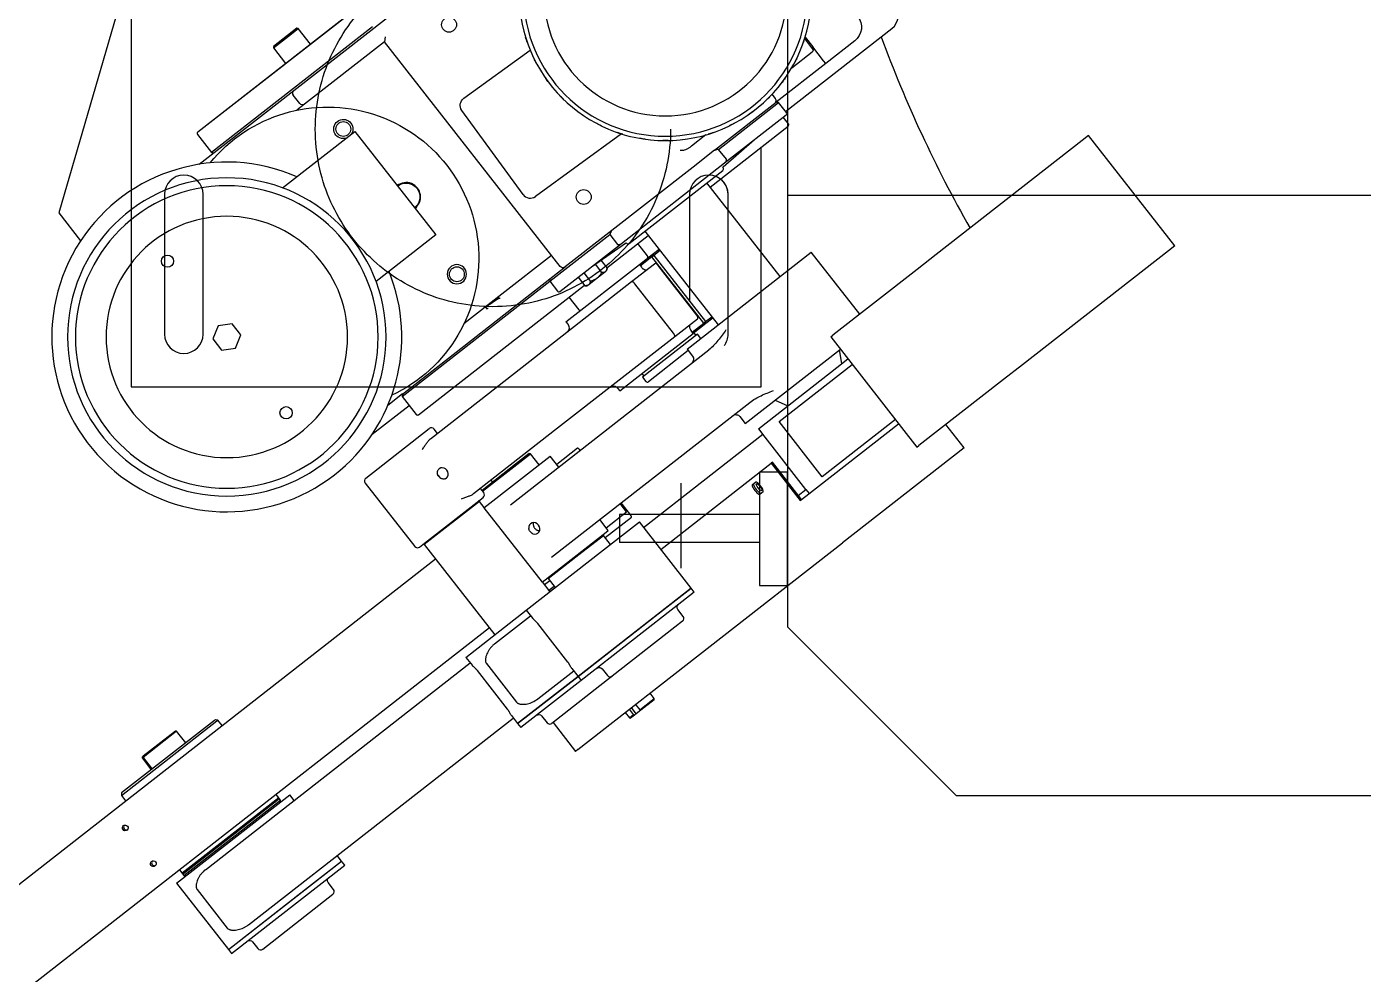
# Model space of a CAD drawing. Header units: millimetres. Extents: x 10462777 to 22643323, y 453826 to 1389191.
# Drawn here: x 11300571 to 11301335, y 584938 to 585480 of the extents above; entities that cross this region are included whole.
import ezdxf

# ---------------------------------------------------------------- set-up
doc = ezdxf.new("R2010")
doc.units = ezdxf.units.MM
doc.header["$LTSCALE"] = 200
doc.header["$MEASUREMENT"] = 0
doc.linetypes.add('HIDDEN', pattern=[3.75, 2.5, -1.25])
doc.layers.get('0').update_dxf_attribs({"linetype": 'CONTINUOUS'})
doc.layers.add('203', color=7, linetype='CONTINUOUS', true_color=0xffffff)
doc.layers.add('7', color=7, linetype='CONTINUOUS')
doc.layers.add('CENTER', color=1, linetype='CONTINUOUS')
doc.layers.add('LAYOUT', color=8, linetype='CONTINUOUS', lineweight=25)

# ---------------------------------------------------------------- blocks, each defined once
blk = doc.blocks.new('A$C107C3577')
at = {"color": 4}
for p, q in [((2515, 232.38), (2515, 2116.11)), ((2515, 232.38), (2418.73, 136.11)), ((733, 136.11), (2418.73, 136.11))]:
    blk.add_line(p, q, dxfattribs=at)
at = {"color": 151}
blk.add_line((2172, 136.11), (2172, 1873.11), dxfattribs=at)
at = {"layer": '7', "color": 2}
for p, q in [((2395, 136.11), (2330, 136.11)), ((2330, 120.11), (2330, 136.11)), ((2395, 120.11), (2395, 136.11)), ((2330, 120.11), (2395, 120.11)), ((2354.5, 120.11), (2354.5, 40.11)), ((2370.5, 120.11), (2370.5, 40.11)), ((2354.5, 40.11), (2370.5, 40.11))]:
    blk.add_line(p, q, dxfattribs=at)
at = {"layer": 'CENTER'}
blk.add_line((2336.5, 75.11), (2385.09, 75.11), dxfattribs=at)
blk = doc.blocks.new('r710ic')
at = {"layer": 'LAYOUT', "color": 3}
blk.add_circle((272041.37, 104232.63), 2050.12, dxfattribs=at)

msp = doc.modelspace()

# ---------------------------------------------------------------- linework, layer by layer
at = {"linetype": 'HIDDEN'}
msp.add_circle((11300837.52218, 585421.70724, 0), 101.50652, dxfattribs=at)
at = {"layer": '203', "color": 155, "linetype": 'Continuous'}
for p, q in [((11300630.87971, 585734.45666, 0), (11300630.87971, 585274.45012, 0)), ((11300990.88483, 585274.45012, 0), (11300990.88483, 585411.45301, 0)), ((11300630.87971, 585274.45012, 0), (11300990.88483, 585274.45012, 0))]:
    msp.add_line(p, q, dxfattribs=at)
at = {"layer": '203', "color": 252, "linetype": 'Continuous'}
for p, q in [((11300723.76629, 585443.87207, 0), (11300918.40771, 585595.94261, 0)), ((11300879.99015, 585584.96307, 0), (11300668.85166, 585420.0036, 0)), ((11300804.02304, 585525.61106, 0), (11300668.85166, 585420.0036, 0)), ((11300632.51251, 585521.68856, 0), (11300589.42009, 585373.80781, 0)), ((11300768.66495, 585480.21901, 0), (11300676.6834, 585408.35514, 0)), ((11300725.3859, 585479.40143, 0), (11300720.19731, 585475.34765, 0)), ((11300720.66891, 585474.95469, 0), (11300726.22812, 585479.29802, 0)), ((11300726.22812, 585479.29802, 0), (11300725.3859, 585479.40143, 0)), ((11300733.24676, 585470.31457, 0), (11300726.22812, 585479.29802, 0)), ((11301004.75997, 585431.80928, 0), (11301065.44049, 585479.2181, 0)), ((11300712.04372, 585468.21595, 0), (11300720.66891, 585474.95469, 0)), ((11300712.14713, 585469.05817, 0), (11300712.04372, 585468.21595, 0)), ((11300720.19731, 585475.34765, 0), (11300712.14713, 585469.05817, 0)), ((11300775.62827, 585471.70072, 0), (11300729.92299, 585435.99185, 0)), ((11300775.97297, 585474.50811, 0), (11300775.62827, 585471.70072, 0)), ((11300875.98251, 585343.25314, 0), (11300775.62827, 585471.70072, 0)), ((11301019.80161, 585468.3073, 0), (11301015.67501, 585473.58911, 0)), ((11301015.91929, 585474.38207, 0), (11301020.338, 585468.72638, 0)), ((11301026.4947, 585460.84616, 0), (11301020.338, 585468.72638, 0)), ((11301044.27451, 585472.19919, 0), (11301027.72622, 585459.27025, 0)), ((11300712.04372, 585468.21595, 0), (11300719.06236, 585459.2325, 0)), ((11300820.86995, 585439.3769, 0), (11300858.78041, 585466.96743, 0)), ((11301008.23631, 585456.73342, 0), (11301019.9933, 585465.91899, 0)), ((11301020.72704, 585467.1228, 0), (11301019.80161, 585468.3073, 0)), ((11301027.72604, 585459.27011, 0), (11301026.4947, 585460.84616, 0)), ((11301027.72604, 585459.27011, 0), (11300999.35759, 585437.10625, 0)), ((11300706.42981, 585430.32732, 0), (11300723.76629, 585443.87207, 0)), ((11300727.11561, 585436.33655, 0), (11300723.42159, 585441.06468, 0)), ((11300998.91394, 585439.2977, 0), (11300997.05569, 585441.67615, 0)), ((11300669.71769, 585401.64467, 0), (11300706.42981, 585430.32732, 0)), ((11300729.92299, 585435.99185, 0), (11300725.525, 585432.55576, 0)), ((11300854.77474, 585384.29325, 0), (11300819.76944, 585432.3919, 0)), ((11300964.17184, 585409.61612, 0), (11300999.35725, 585437.10598, 0)), ((11300966.4795, 585410.15003, 0), (11301000.76095, 585436.93363, 0)), ((11301000.76095, 585436.93363, 0), (11300999.35725, 585437.10598, 0)), ((11301005.1875, 585431.26791, 0), (11301000.76095, 585436.93363, 0)), ((11300961.66436, 585388.62153, 0), (11301006.22824, 585423.43864, 0)), ((11300969.82973, 585402.37436, 0), (11301005.01514, 585429.86422, 0)), ((11301006.40059, 585424.84234, 0), (11301003.43909, 585428.63288, 0)), ((11300668.67931, 585418.59991, 0), (11300676.6834, 585408.35514, 0)), ((11300717.36022, 585388.10564, 0), (11300758.63739, 585420.3549, 0)), ((11300758.63739, 585420.3549, 0), (11300804.81265, 585361.25326, 0)), ((11300910.98032, 585419.01455, 0), (11300861.75974, 585383.19273, 0)), ((11300959.25244, 585418.46303, 0), (11300950.94092, 585411.96936, 0)), ((11300969.11379, 585400.24108, 0), (11300986.97664, 585415.77098, 0)), ((11301174.22048, 585415.18422, 0), (11301090.81646, 585350.02186, 0)), ((11301177.90809, 585418.06529, 0), (11301174.22048, 585415.18422, 0)), ((11301227.16171, 585355.02354, 0), (11301177.90809, 585418.06529, 0)), ((11300676.6834, 585408.35514, 0), (11300678.08672, 585408.18327, 0)), ((11300945.31904, 585409.43079, 0), (11300944.56207, 585409.52373, 0)), ((11300964.17184, 585409.61612, 0), (11300951.95004, 585400.06741, 0)), ((11300964.17265, 585409.61676, 0), (11300951.95011, 585400.06747, 0)), ((11300970.90605, 585404.48431, 0), (11300966.4795, 585410.15003, 0)), ((11300951.95011, 585400.06747, 0), (11300878.7899, 585342.90844, 0)), ((11300910.96496, 585356.38416, 0), (11300969.82973, 585402.37436, 0)), ((11300915.29254, 585356.28863, 0), (11300968.87548, 585398.15222, 0)), ((11300649.87998, 585384.45168, 0), (11300649.87998, 585304.45055, 0)), ((11300671.8803, 585304.45055, 0), (11300671.8803, 585384.45168, 0)), ((11300949.88424, 585384.45168, 0), (11300949.88424, 585323.36207, 0)), ((11301001.64011, 585337.45746, 0), (11300959.77523, 585391.04206, 0)), ((11300971.88456, 585375.54281, 0), (11300971.88456, 585384.45168, 0)), ((11300971.88456, 585304.45055, 0), (11300971.88456, 585384.45168, 0)), ((11300589.42009, 585373.80781, 0), (11300601.89318, 585357.84298, 0)), ((11300869.9493, 585334.73238, 0), (11300904.23075, 585361.51598, 0)), ((11300904.23075, 585361.51598, 0), (11300908.6573, 585355.85025, 0)), ((11300924.39305, 585363.39846, 0), (11300966.25792, 585309.81387, 0)), ((11300804.81265, 585361.25326, 0), (11300770.72701, 585334.62264, 0)), ((11300875.77954, 585328.8943, 0), (11300910.96496, 585356.38416, 0)), ((11300893.81806, 585342.98753, 0), (11300913.20807, 585356.56275, 0)), ((11300902.57178, 585342.45334, 0), (11300926.28072, 585360.9768, 0)), ((11300925.83548, 585349.20761, 0), (11300920.29437, 585356.2999, 0)), ((11301227.16171, 585355.02354, 0), (11301223.4741, 585352.14246, 0)), ((11300871.05689, 585349.55712, 0), (11300842.68836, 585327.39319, 0)), ((11300899.20783, 585346.76094, 0), (11300902.80843, 585342.15238, 0)), ((11300921.21671, 585344.33, 0), (11300928.45381, 585349.98424, 0)), ((11300928.40381, 585348.67614, 0), (11300921.83244, 585343.54202, 0)), ((11300928.40381, 585348.67614, 0), (11300928.45381, 585349.98424, 0)), ((11300928.40381, 585348.67614, 0), (11300929.49122, 585349.52572, 0)), ((11300957.95599, 585310.85109, 0), (11300928.40381, 585348.67614, 0)), ((11300928.45381, 585349.98424, 0), (11300932.44018, 585353.09873, 0)), ((11300929.49122, 585349.52572, 0), (11300928.45381, 585349.98424, 0)), ((11300933.056, 585352.31082, 0), (11300929.49122, 585349.52572, 0)), ((11300929.49122, 585349.52572, 0), (11300959.04339, 585311.70066, 0)), ((11300948.4886, 585295.92977, 0), (11301019.41057, 585351.34009, 0)), ((11301047.11556, 585315.87933, 0), (11301019.41057, 585351.34009, 0)), ((11301090.81646, 585350.02186, 0), (11301079.95153, 585341.53324, 0)), ((11301223.4741, 585352.14246, 0), (11301140.07008, 585286.9801, 0)), ((11300870.12166, 585336.13607, 0), (11300878.78739, 585342.90648, 0)), ((11300879.20924, 585311.51016, 0), (11300921.2166, 585344.32991, 0)), ((11300889.4413, 585339.56803, 0), (11300893.25418, 585334.68777, 0)), ((11300895.89254, 585344.43982, 0), (11300899.62368, 585339.66418, 0)), ((11300897.7566, 585337.18141, 0), (11300901.30244, 585339.95172, 0)), ((11300901.30244, 585339.95172, 0), (11300902.1233, 585340.59305, 0)), ((11300902.48997, 585340.80104, 0), (11300902.80843, 585342.15238, 0)), ((11300916.76963, 585334.51037, 0), (11300929.77909, 585344.67448, 0)), ((11300921.2166, 585344.32991, 0), (11300922.44794, 585342.75386, 0)), ((11300954.01804, 585315.38864, 0), (11300931.85391, 585343.75743, 0)), ((11301079.95153, 585341.53324, 0), (11301031.73651, 585303.86353, 0)), ((11300785.63096, 585268.85566, 0), (11300869.95014, 585334.73303, 0)), ((11300785.80331, 585270.25935, 0), (11300870.12707, 585336.1403, 0)), ((11300795.03836, 585258.43903, 0), (11300889.83966, 585332.50592, 0)), ((11300849.76516, 585282.16075, 0), (11300916.76963, 585334.51037, 0)), ((11300870.12166, 585336.13607, 0), (11300869.9493, 585334.73238, 0)), ((11300869.9493, 585334.73238, 0), (11300874.37585, 585329.06665, 0)), ((11300886.25655, 585337.07983, 0), (11300890.06942, 585332.19957, 0)), ((11300890.06942, 585332.19957, 0), (11300891.45766, 585332.18166, 0)), ((11300891.35885, 585332.18293, 0), (11300891.74818, 585332.48712, 0)), ((11300891.74818, 585332.48712, 0), (11300892.56905, 585333.12844, 0)), ((11300892.56905, 585333.12844, 0), (11300896.11488, 585335.89875, 0)), ((11300896.11488, 585335.89875, 0), (11300897.7566, 585337.18141, 0)), ((11300940.70469, 585304.98711, 0), (11300918.54056, 585333.3559, 0)), ((11300842.68836, 585327.39319, 0), (11300820.95255, 585310.41131, 0)), ((11300880.97208, 585325.57796, 0), (11300886.51319, 585318.48567, 0)), ((11300833.85146, 585320.48844, 0), (11300833.91101, 585320.49664, 0)), ((11300680.46246, 585309.25624, 0), (11300677.43451, 585301.76179, 0)), ((11300688.46682, 585310.38118, 0), (11300680.46246, 585309.25624, 0)), ((11300693.44322, 585304.01167, 0), (11300688.46682, 585310.38118, 0)), ((11300879.20924, 585311.51016, 0), (11300880.44058, 585309.93411, 0)), ((11300954.4059, 585313.1536, 0), (11300941.39644, 585302.98949, 0)), ((11300951.38461, 585305.71697, 0), (11300957.95599, 585310.85109, 0)), ((11300959.23732, 585310.58314, 0), (11300952.00022, 585304.9289, 0)), ((11300959.04339, 585311.70066, 0), (11300957.95599, 585310.85109, 0)), ((11300959.23732, 585310.58314, 0), (11300957.95599, 585310.85109, 0)), ((11300959.04339, 585311.70066, 0), (11300962.60817, 585314.48577, 0)), ((11300959.23732, 585310.58314, 0), (11300959.04339, 585311.70066, 0)), ((11300963.22369, 585313.69763, 0), (11300959.23732, 585310.58314, 0)), ((11300677.43451, 585301.76179, 0), (11300682.41092, 585295.39229, 0)), ((11300690.41527, 585296.51723, 0), (11300693.44322, 585304.01167, 0)), ((11300941.39644, 585302.98949, 0), (11300874.39197, 585250.63987, 0)), ((11300909.99275, 585272.10906, 0), (11300952.00011, 585304.92881, 0)), ((11300954.49511, 585304.40349, 0), (11300923.05304, 585279.83826, 0)), ((11300954.49511, 585304.40349, 0), (11300923.05304, 585279.83826, 0)), ((11300952.00011, 585304.92881, 0), (11300950.76877, 585306.50485, 0)), ((11300953.70708, 585303.78782, 0), (11300952.50653, 585305.32447, 0)), ((11300956.32939, 585302.05572, 0), (11300954.49511, 585304.40349, 0)), ((11301030.52861, 585302.91982, 0), (11301031.73651, 585303.86353, 0)), ((11301030.52861, 585302.91982, 0), (11301079.78223, 585239.87806, 0)), ((11300682.41092, 585295.39229, 0), (11300690.41527, 585296.51723, 0)), ((11300847.50419, 585206.87981, 0), (11300960.85493, 585295.43912, 0)), ((11300949.14986, 585295.08773, 0), (11300926.33452, 585277.26244, 0)), ((11300948.4886, 585295.92977, 0), (11300951.56695, 585291.98966, 0)), ((11300981.73479, 585253.37659, 0), (11301036.073, 585295.83025, 0)), ((11301036.96279, 585287.64238, 0), (11301035.6234, 585295.47878, 0)), ((11301001.05221, 585254.50961, 0), (11301042.84112, 585287.15868, 0)), ((11301030.4888, 585282.58414, 0), (11301040.38299, 585290.31433, 0)), ((11301140.07008, 585286.9801, 0), (11301129.20515, 585278.49148, 0)), ((11300801.79865, 585244.6852, 0), (11300849.76516, 585282.16075, 0)), ((11300922.6405, 585281.99057, 0), (11300923.84106, 585280.45393, 0)), ((11300923.05304, 585279.83826, 0), (11300924.93083, 585277.43479, 0)), ((11300989.19657, 585250.32311, 0), (11301030.4888, 585282.58414, 0)), ((11301129.20515, 585278.49148, 0), (11301080.99012, 585240.82178, 0)), ((11300785.8665, 585270.30873, 0), (11300777.40712, 585263.69954, 0)), ((11300785.80331, 585270.25935, 0), (11300785.63096, 585268.85566, 0)), ((11300904.92067, 585274.45012, 0), (11300907.871, 585274.45012, 0)), ((11300908.76141, 585273.6851, 0), (11300909.99275, 585272.10906, 0)), ((11300912.98885, 585274.45012, 0), (11300933.98982, 585274.45012, 0)), ((11300768.53426, 585247.24953, 0), (11300789.63293, 585263.73362, 0)), ((11300785.63096, 585268.85566, 0), (11300793.63467, 585258.61138, 0)), ((11300870.89965, 585176.93498, 0), (11300984.25039, 585265.49428, 0)), ((11300998.76835, 585266.68446, 0), (11301006.04795, 585263.48906, 0)), ((11300978.65644, 585257.3167, 0), (11300981.73479, 585253.37659, 0)), ((11301067.46793, 585255.63781, 0), (11301025.67902, 585222.98874, 0)), ((11300764.85135, 585222.16399, 0), (11300801.10036, 585250.48482, 0)), ((11300805.75476, 585247.77605, 0), (11300803.90775, 585250.14012, 0)), ((11300874.39197, 585250.63987, 0), (11300826.42546, 585213.16432, 0)), ((11300923.61795, 585194.01134, 0), (11300991.71825, 585247.21712, 0)), ((11300989.19657, 585250.32311, 0), (11300991.65925, 585247.17103, 0)), ((11301016.34506, 585215.69624, 0), (11300991.71825, 585247.21712, 0)), ((11301025.67902, 585222.98874, 0), (11301001.05221, 585254.50961, 0)), ((11301016.37928, 585211.91587, 0), (11301069.31478, 585253.27361, 0)), ((11301106.83574, 585239.44097, 0), (11301096.36935, 585252.83735, 0)), ((11300885.89044, 585239.31888, 0), (11300873.94235, 585229.98401, 0)), ((11301106.83574, 585239.44097, 0), (11301037.31206, 585185.12312, 0)), ((11301079.78223, 585239.87806, 0), (11301080.99012, 585240.82178, 0)), ((11300832.37972, 585205.21557, 0), (11300870.20477, 585234.76774, 0)), ((11300858.30992, 585236.17164, 0), (11300850.48973, 585230.06183, 0)), ((11300851.09131, 585229.89733, 0), (11300859.01177, 585236.08546, 0)), ((11300859.01177, 585236.08546, 0), (11300858.30992, 585236.17164, 0)), ((11300863.89357, 585229.83704, 0), (11300859.01177, 585236.08546, 0)), ((11300875.13013, 585228.46357, 0), (11300870.20477, 585234.76774, 0)), ((11300805.94524, 585224.00863, 0), (11300806.15239, 585223.74349, 0)), ((11300850.48973, 585230.06183, 0), (11300831.30289, 585215.07143, 0)), ((11300831.61602, 585214.68156, 0), (11300851.09131, 585229.89733, 0)), ((11300933.47043, 585181.40435, 0), (11300996.4696, 585230.6247, 0)), ((11300997.22655, 585231.21609, 0), (11300996.4696, 585230.6247, 0)), ((11300996.4696, 585230.6247, 0), (11301013.09269, 585209.34811, 0)), ((11301013.84964, 585209.9395, 0), (11300997.22655, 585231.21609, 0)), ((11300764.50665, 585219.3566, 0), (11300792.82748, 585183.1076, 0)), ((11300837.42742, 585219.85627, 0), (11300836.50391, 585221.03831, 0)), ((11300985.82759, 585218.50315, 0), (11300987.58044, 585219.87262, 0)), ((11300829.82764, 585208.8427, 0), (11300798.30677, 585184.21589, 0)), ((11300798.44902, 585184.96155, 0), (11300831.88387, 585211.08372, 0)), ((11300829.82764, 585208.8427, 0), (11300829.1258, 585208.92888, 0)), ((11300832.55514, 585205.35167, 0), (11300829.82764, 585208.8427, 0)), ((11300832.22858, 585213.89111, 0), (11300830.38157, 585216.25517, 0)), ((11300991.89013, 585214.35647, 0), (11300990.13729, 585212.98699, 0)), ((11301012.00151, 585212.30269, 0), (11301016.34506, 585215.69624, 0)), ((11301013.09269, 585209.34811, 0), (11301016.37928, 585211.91587, 0)), ((11301016.28606, 585215.65015, 0), (11301018.13307, 585213.28608, 0)), ((11300832.37972, 585205.21557, 0), (11300865.62591, 585162.66239, 0)), ((11300902.26314, 585193.73496, 0), (11300913.88913, 585202.81818, 0)), ((11300913.88913, 585202.81818, 0), (11300910.15141, 585207.60224, 0)), ((11300915.76475, 585201.74551, 0), (11300910.79577, 585208.10551, 0)), ((11300903.45096, 585192.21456, 0), (11300898.5256, 585198.51873, 0)), ((11300900.67844, 585181.07553, 0), (11300921.20052, 585197.10914, 0)), ((11300901.57388, 585188.12031, 0), (11300916.67395, 585199.91778, 0)), ((11300950.75269, 585159.28408, 0), (11300921.20052, 585197.10914, 0)), ((11300865.62591, 585162.66239, 0), (11300902.22608, 585191.25758, 0)), ((11300886.68612, 585178.4819, 0), (11300900.60671, 585189.35787, 0)), ((11300900.60671, 585189.35787, 0), (11300899.90487, 585189.44404, 0)), ((11300904.65201, 585184.18012, 0), (11300900.60671, 585189.35787, 0)), ((11300902.22608, 585191.25758, 0), (11300903.45096, 585192.21456, 0)), ((11300795.63486, 585182.76289, 0), (11300798.44902, 585184.96155, 0)), ((11300798.39294, 585184.91774, 0), (11300798.30677, 585184.21589, 0)), ((11300798.30677, 585184.21589, 0), (11300838.63301, 585132.60065, 0)), ((11300856.58272, 585146.62418, 0), (11300900.67844, 585181.07553, 0)), ((11300869.08583, 585164.73106, 0), (11300886.68612, 585178.4819, 0)), ((11300886.12925, 585067.00617, 0), (11301037.31206, 585185.12312, 0)), ((11300188.21017, 584694.23131, 0), (11300804.76236, 585175.93467, 0)), ((11300870.04999, 585163.49115, 0), (11300867.06991, 585161.16285, 0)), ((11300869.17201, 585165.4329, 0), (11300869.08583, 585164.73106, 0)), ((11300869.08583, 585164.73106, 0), (11300873.13113, 585159.55331, 0)), ((11300870.15389, 585157.22746, 0), (11300865.80084, 585162.7991, 0)), ((11300869.53731, 585158.01446, 0), (11300872.51315, 585160.33943, 0)), ((11300870.1132, 585157.28499, 0), (11300873.09141, 585159.61182, 0)), ((11300930.23061, 585143.25048, 0), (11300950.75269, 585159.28408, 0)), ((11300950.75269, 585159.28408, 0), (11300943.69255, 585153.7681, 0)), ((11300952.5997, 585156.92002, 0), (11300945.53956, 585151.40403, 0)), ((11300952.5997, 585156.92002, 0), (11300950.75269, 585159.28408, 0)), ((11300943.69255, 585153.7681, 0), (11300886.13489, 585108.79913, 0)), ((11300945.53956, 585151.40403, 0), (11300887.9819, 585106.43506, 0)), ((11300822.0847, 585119.67138, 0), (11300856.5862, 585146.62691, 0)), ((11300838.49718, 585127.41807, 0), (11300859.04539, 585143.47209, 0)), ((11300856.58272, 585146.62418, 0), (11300860.24776, 585141.93313, 0)), ((11300886.13489, 585108.79913, 0), (11300930.23061, 585143.25048, 0)), ((11300945.92639, 585140.28493, 0), (11300941.53533, 585136.85426, 0)), ((11300946.27109, 585143.09232, 0), (11300943.19274, 585147.03243, 0)), ((11300835.54587, 585136.53357, 0), (11300218.99368, 584654.83021, 0)), ((11300838.01376, 585132.20616, 0), (11300838.59019, 585132.65651, 0)), ((11300880.35129, 585116.97085, 0), (11300863.11253, 585139.03546, 0)), ((11300941.53533, 585136.85426, 0), (11300905.73727, 585108.88575, 0)), ((11300838.01376, 585132.20616, 0), (11300838.05762, 585132.15001, 0)), ((11300822.0847, 585119.67138, 0), (11300825.74975, 585114.98033, 0)), ((11300673.19421, 584998.26923, 0), (11300824.54575, 585116.51802, 0)), ((11300845.85328, 585090.01805, 0), (11300828.61451, 585112.08266, 0)), ((11300833.78922, 585116.12558, 0), (11300851.02798, 585094.06097, 0)), ((11300863.12399, 585095.89719, 0), (11300883.6722, 585111.95121, 0)), ((11300882.59882, 585113.32509, 0), (11300886.13489, 585108.79913, 0)), ((11300899.85153, 585113.17056, 0), (11300902.92988, 585109.23045, 0)), ((11300851.63688, 585081.84633, 0), (11300886.13837, 585108.80185, 0)), ((11300886.12994, 585108.79526, 0), (11300851.63688, 585081.84633, 0)), ((11300887.97695, 585106.43119, 0), (11300853.48389, 585079.48226, 0)), ((11300905.73555, 585108.88441, 0), (11300871.23926, 585081.93295, 0)), ((11300886.13489, 585108.79913, 0), (11300887.9819, 585106.43506, 0)), ((11300921.46277, 585089.69976, 0), (11300929.66718, 585096.10975, 0)), ((11300929.581, 585095.4079, 0), (11300921.94535, 585089.44228, 0)), ((11300929.66718, 585096.10975, 0), (11300927.28419, 585099.15983, 0)), ((11300929.581, 585095.4079, 0), (11300929.66718, 585096.10975, 0)), ((11300913.09979, 585088.07777, 0), (11300915.48278, 585085.02768, 0)), ((11300915.48278, 585085.02768, 0), (11300917.89619, 585086.91325, 0)), ((11300917.89619, 585086.91325, 0), (11300915.5132, 585089.96333, 0)), ((11300918.37877, 585086.65576, 0), (11300916.18463, 585084.94151, 0)), ((11300919.42502, 585087.47317, 0), (11300916.73415, 585090.91732, 0)), ((11300919.42502, 585087.47317, 0), (11300918.37877, 585086.65576, 0)), ((11300919.07978, 585092.74985, 0), (11300921.46277, 585089.69976, 0)), ((11300921.94531, 585089.44224, 0), (11300919.42502, 585087.47317, 0)), ((11300625.18532, 585040.70986, 0), (11300679.76457, 585083.35184, 0)), ((11300678.37752, 585083.53719, 0), (11300625.35767, 585042.11355, 0)), ((11300678.94317, 585083.97913, 0), (11300678.37752, 585083.53719, 0)), ((11300680.34686, 585083.80678, 0), (11300678.94317, 585083.97913, 0)), ((11300679.76457, 585083.35184, 0), (11300680.34686, 585083.80678, 0)), ((11300682.80954, 585080.65469, 0), (11300680.34686, 585083.80678, 0)), ((11300697.82102, 584966.74835, 0), (11300849.17256, 585084.99714, 0)), ((11300848.1008, 585086.37229, 0), (11300851.63688, 585081.84633, 0)), ((11300851.63688, 585081.84633, 0), (11300853.48389, 585079.48226, 0)), ((11300865.35352, 585086.21776, 0), (11300868.43187, 585082.27765, 0)), ((11300871.84518, 585082.40674, 0), (11300884.73096, 585065.9137, 0)), ((11300915.48278, 585085.02768, 0), (11300916.18463, 585084.94151, 0)), ((11300656.7675, 585077.4404, 0), (11300637.61623, 585062.47779, 0)), ((11300656.06565, 585077.52658, 0), (11300637.71302, 585063.18794, 0)), ((11300656.7675, 585077.4404, 0), (11300656.06565, 585077.52658, 0)), ((11300662.00077, 585070.74213, 0), (11300656.7675, 585077.4404, 0)), ((11300886.12925, 585067.00617, 0), (11300884.73096, 585065.9137, 0)), ((11300642.40973, 585055.43579, 0), (11300637.17639, 585062.13415, 0)), ((11300637.27318, 585062.8443, 0), (11300637.71305, 585063.18796, 0)), ((11300637.61623, 585062.47779, 0), (11300642.84957, 585055.77943, 0)), ((11300625.35767, 585042.11355, 0), (11300625.18532, 585040.70986, 0)), ((11300625.18532, 585040.70986, 0), (11300627.648, 585037.55777, 0)), ((11300700.87745, 585024.9739, 0), (11300721.39953, 585041.0075, 0)), ((11300715.13223, 585039.28354, 0), (11300713.59297, 585041.25369, 0)), ((11300716.05573, 585038.1015, 0), (11300713.59305, 585041.25359, 0)), ((11300723.86221, 585037.85543, 0), (11300721.39953, 585041.0075, 0)), ((11300660.89419, 584995.00459, 0), (11300716.05573, 585038.1015, 0)), ((11300715.13223, 585039.28354, 0), (11300690.11719, 585019.73965, 0)), ((11300690.38837, 585019.317, 0), (11300715.04605, 585038.58169, 0)), ((11300715.88338, 585036.69781, 0), (11300716.05573, 585038.1015, 0)), ((11300656.78173, 584990.52254, 0), (11300700.87745, 585024.9739, 0)), ((11300690.11719, 585019.73965, 0), (11300659.97069, 584996.18662, 0)), ((11300660.67254, 584996.10044, 0), (11300690.38837, 585019.317, 0)), ((11300686.3339, 584952.69749, 0), (11300750.9517, 585003.18245, 0)), ((11300730.42962, 584987.14884, 0), (11300750.9517, 585003.18245, 0)), ((11300750.9517, 585003.18245, 0), (11300748.48905, 585006.33451, 0)), ((11300752.79871, 585000.81838, 0), (11300750.9517, 585003.18245, 0)), ((11300658.43144, 584998.15677, 0), (11300659.97069, 584996.18662, 0)), ((11300658.43151, 584998.15668, 0), (11300660.89419, 584995.00459, 0)), ((11300660.89419, 584995.00459, 0), (11300662.29789, 584994.83224, 0)), ((11300688.18091, 584950.33342, 0), (11300752.79871, 585000.81838, 0)), ((11300656.78173, 584990.52254, 0), (11300686.3339, 584952.69749, 0)), ((11300746.47011, 584986.99068, 0), (11300743.39176, 584990.93079, 0)), ((11300668.48625, 584986.97675, 0), (11300685.72501, 584964.91213, 0)), ((11300686.3339, 584952.69749, 0), (11300730.42962, 584987.14884, 0)), ((11300705.93629, 584952.78412, 0), (11300746.12541, 584984.1833, 0)), ((11300700.05055, 584957.06893, 0), (11300703.1289, 584953.12882, 0)), ((11300686.3339, 584952.69749, 0), (11300688.18091, 584950.33342, 0))]:
    msp.add_line(p, q, dxfattribs=at)
at = {"layer": '203', "color": 252, "linetype": 'Continuous', "extrusion": (0, 0, -1)}
for centre, radius in [((-11300936.02985, 585498.66986, 0), 83.50119), ((-11300936.02985, 585498.66986, 0), 81.00115), ((-11300936.02985, 585498.66986, 0), 69.3868), ((-11300685.43887, 585302.88673, 0), 91.00129), ((-11300685.43887, 585302.88673, 0), 86.50123), ((-11300685.43887, 585302.88673, 0), 69.00098), ((-11300816.91021, 585338.75126, 0), 5.50008)]:
    msp.add_circle(centre, radius, dxfattribs=at)
at = {"layer": '203', "color": 252, "linetype": 'Continuous'}
for centre, radius in [((11300812.44409, 585481.42885, 0), 4.25006), ((11300752.04386, 585421.7764, 0), 4.25006), ((11300889.40287, 585382.92611, 0), 4.25006), ((11300651.57701, 585346.22794, 0), 3.50005), ((11300816.91021, 585338.75126, 0), 4.25006), ((11300719.30073, 585259.54553, 0), 3.50005)]:
    msp.add_circle(centre, radius, dxfattribs=at)
for centre, radius, start, end in [((11301059.28379, 585487.09832, 0), 10.00014, 308.00000004, 38), ((11301018.76196, 585467.49504, 0), 2.00003, 349.27383238, 38), ((11301762.89579, 585734.45666, 0), 750.01065, 200.28374988, 209.50312445), ((11301018.76196, 585467.49504, 0), 2.00003, 308.00000004, 349.27383238), ((11300724.99763, 585442.29602, 0), 2.00003, 128.00000004, 218), ((11300997.33789, 585438.06636, 0), 2.00003, 308.00000004, 42.22613717), ((11301004.39947, 585430.65224, 0), 1.00001, 308.00000004, 38), ((11301005.61257, 585424.22667, 0), 1.00001, 308.00000004, 38), ((11300669.46733, 585419.21558, 0), 1.00001, 128.00000004, 218), ((11300685.43887, 585302.88673, 0), 100.00142, 66.35562282, 308.00000004), ((11300660.88014, 585384.45168, 0), 11.00016, 0, 180), ((11300960.8844, 585384.45168, 0), 11.00016, 0, 180), ((11300960.8844, 585384.45168, 0), 11.00016, 0, 52.77941363), ((11300968.25981, 585398.94024, 0), 1.00001, 308.00000004, 38), ((11300787.88172, 585382.92386, 0), 8.26255, 307.99440258, 128.00000004), ((11300858.8175, 585387.23549, 0), 5.00007, 216.04642873, 306.0464288), ((11300914.67687, 585357.07665, 0), 1.00001, 218, 308.00000004), ((11300925.04746, 585348.59194, 0), 1.00001, 308.00000004, 38), ((11300685.43887, 585302.88673, 0), 100.00142, 308.00000004, 22.03062187), ((11300875.16387, 585329.68232, 0), 1.00001, 218, 308.00000004), ((11300887.30121, 585319.10134, 0), 1.00001, 218, 308.00000004), ((11300660.88014, 585304.45055, 0), 11.00016, 180, 0), ((11300960.8844, 585304.45055, 0), 11.00016, 323.68778406, 0), ((11300925.71885, 585278.05046, 0), 1.00001, 218, 308.00000004), ((11300794.42269, 585259.22705, 0), 1.00001, 218, 308.00000004), ((11300802.3317, 585248.90878, 0), 2.00003, 38, 128.00000004), ((11300766.08269, 585220.58795, 0), 2.00003, 128.00000004, 218), ((11300830.65253, 585212.65977, 0), 2.00003, 308.00000004, 38), ((11300794.40352, 585184.33894, 0), 2.00003, 218, 308.00000004), ((11300944.69505, 585141.86098, 0), 2.00003, 308.00000004, 38), ((11300904.50593, 585110.4618, 0), 2.00003, 218, 308.00000004), ((11300870.00792, 585083.50899, 0), 2.00003, 218, 308.00000004), ((11300744.89407, 584985.75934, 0), 2.00003, 308.00000004, 38), ((11300704.70495, 584954.36016, 0), 2.00003, 218, 308.00000004)]:
    msp.add_arc(centre, radius, start, end, dxfattribs=at)
at = {"layer": '203', "color": 252, "linetype": 'Continuous', "extrusion": (0, 0, -1)}
for centre, radius, start, end in [((-11301038.1178, 585480.07941, 0), 10.00014, 142, 231.99999996), ((-11300742.96447, 585347.83066, 0), 86.50123, 39.138195, 244.86180435), ((-11300823.8122, 585435.33414, 0), 5.00007, 323.95357127, 53.9535712), ((-11300728.69165, 585437.56789, 0), 2.00003, 231.99999996, 322), ((-11300752.04386, 585421.7764, 0), 5.50008, 251.65369399, 212.33499475), ((-11300969.44185, 585399.86374, 0), 0.50001, 322, 48.996412), ((-11300787.88172, 585382.92386, 0), 7.94816, 51.99997234, 231.99437716), ((-11300913.49483, 585356.15315, 0), 0.50001, 55.00358798, 142), ((-11300877.55856, 585344.48448, 0), 2.00003, 231.99999996, 322), ((-11300878.07651, 585308.0871, 0), 3.00004, 142, 231.99999996), ((-11300949.20288, 585290.14265, 0), 3.00004, 142, 231.99999996), ((-11300906.39734, 585271.83809, 0), 3.00004, 51.99999996, 142), ((-11300976.29237, 585255.46969, 0), 3.00004, 51.99999996, 142), ((-11300944.76878, 585148.26377, 0), 2.00003, 322, 51.99999996), ((-11300898.27549, 585111.93922, 0), 2.00003, 51.99999996, 142), ((-11300863.77748, 585084.98642, 0), 2.00003, 51.99999996, 142), ((-11300744.9678, 584992.16213, 0), 2.00003, 322, 51.99999996), ((-11300698.47451, 584955.83759, 0), 2.00003, 51.99999996, 142)]:
    msp.add_arc(centre, radius, start, end, dxfattribs=at)
at = {"layer": '203', "color": 252, "linetype": 'Continuous'}
for centre, major_axis, ratio, start_param, end_param in [((11300931.01043, 585343.09843, 0), (-1.23134, 1.57604), 0.535189366, 4.71238898, 6.283185307), ((11300953.17456, 585314.72964, 0), (-1.23134, 1.57604), 0.535189366, 3.141592654, 4.71238898), ((11300887.12178, 585237.74283, 0), (-1.23134, 1.57604), 0.204397812, 4.747732481, 6.283185307), ((11300808.92023, 585224.86846, 0), (-2.09328, 2.67927), 0.866957637, 2.831557156, 6.593220805), ((11300987.98244, 585215.74507, 0), (-2.15485, 2.75808), 0.278044951, 0, 3.141592654), ((11300988.73939, 585216.33646, 0), (-2.15485, 2.75808), 0.278044951, 0, 3.141592654), ((11300989.73528, 585217.11454, 0), (-2.15485, 2.75808), 0.278044951, 3.141592654, 6.283185307), ((11300915.44261, 585201.49382, 0), (-1.23134, 1.57604), 0.204397812, 3.141592654, 4.71238898), ((11300861.17372, 585193.44793, 0), (-2.09328, 2.67927), 0.893646994, 2.173987732, 7.250790228), ((11300628.08052, 585022.66725, 0), (-1.01586, 1.30024), 0.978887907, 0.255847841, 1.57080106), ((11300628.08052, 585022.66725, 0), (-1.01586, 1.30024), 0.978887907, 1.570791969, 2.885745195), ((11300644.08794, 585002.17868, 0), (-1.01586, 1.30024), 0.978887907, 0.255847841, 1.57080106), ((11300644.08794, 585002.17868, 0), (-1.01586, 1.30024), 0.978887907, 1.570791969, 2.885745195)]:
    msp.add_ellipse(centre, major_axis=major_axis, ratio=ratio, start_param=start_param, end_param=end_param, dxfattribs=at)
for centre, major_axis, ratio in [((11300989.61581, 585217.0212, 0), (1.53918, -1.97005), 0.278044951), ((11300627.43624, 585022.16389, 0), (1.01586, -1.30024), 0.978887907), ((11300643.44366, 585001.67532, 0), (1.01586, -1.30024), 0.978887907)]:
    msp.add_ellipse(centre, major_axis=major_axis, ratio=ratio, dxfattribs=at)
for points, degree in [([(11300857.11393, 585471.38018, 0), (11300856.78709, 585472.32534, 0), (11300856.47724, 585473.27635, 0), (11300856.18456, 585474.23264, 0)], 3), ([(11301015.91463, 585474.36207, 0), (11301015.62351, 585473.40531, 0), (11301015.31519, 585472.4538, 0), (11301014.98988, 585471.50811, 0)], 3), ([(11300862.35457, 585459.37099, 0), (11300861.88389, 585460.25338, 0), (11300861.42908, 585461.14421, 0), (11300860.99041, 585462.04294, 0)], 3), ([(11301011.12854, 585462.16461, 0), (11301010.69133, 585461.26517, 0), (11301010.23796, 585460.3736, 0), (11301009.76872, 585459.49045, 0)], 3), ([(11300869.40933, 585448.32947, 0), (11300868.80642, 585449.12737, 0), (11300868.21785, 585449.93609, 0), (11300867.64398, 585450.75513, 0)], 3), ([(11301004.49327, 585450.86602, 0), (11301003.92074, 585450.04605, 0), (11301003.33348, 585449.23638, 0), (11301002.73186, 585448.43751, 0)], 3), ([(11300878.10451, 585438.5275, 0), (11300877.3842, 585439.22126, 0), (11300876.67637, 585439.92795, 0), (11300875.98144, 585440.64713, 0)], 3), ([(11300996.17221, 585440.74453, 0), (11300995.47845, 585440.02422, 0), (11300994.77176, 585439.31638, 0), (11300994.05258, 585438.62146, 0)], 3), ([(11300986.37024, 585432.04935, 0), (11300985.57234, 585431.44643, 0), (11300984.76362, 585430.85786, 0), (11300983.94458, 585430.284, 0)], 3), ([(11300899.52459, 585423.57117, 0), (11300898.62515, 585424.00838, 0), (11300897.73358, 585424.46175, 0), (11300896.85043, 585424.93099, 0)], 3), ([(11300975.32872, 585424.99458, 0), (11300974.44633, 585424.52391, 0), (11300973.55549, 585424.0691, 0), (11300972.65677, 585423.63043, 0)], 3), ([(11300911.72206, 585418.78507, 0), (11300910.76529, 585419.0762, 0), (11300909.81378, 585419.38452, 0), (11300908.8681, 585419.70983, 0)], 3), ([(11300924.51806, 585415.96601, 0), (11300923.52753, 585416.10389, 0), (11300922.5395, 585416.25955, 0), (11300921.55457, 585416.43292, 0)], 3), ([(11300937.59752, 585415.18339, 0), (11300936.59762, 585415.16462, 0), (11300935.59741, 585415.16381, 0), (11300934.59748, 585415.18096, 0)], 3), ([(11300963.31953, 585419.75395, 0), (11300962.37437, 585419.42711, 0), (11300961.42336, 585419.11725, 0), (11300960.46707, 585418.82457, 0)], 3), ([(11300966.4795, 585410.15003, 0), (11300965.70838, 585409.97835, 0), (11300964.93912, 585409.8005, 0), (11300964.17184, 585409.61612, 0)], 3), ([(11300905.30707, 585363.62593, 0), (11300904.94262, 585362.92616, 0), (11300904.58346, 585362.2218, 0), (11300904.23075, 585361.51598, 0)], 3), ([(11300902.80843, 585342.15238, 0), (11300902.66621, 585341.54888, 0), (11300902.45749, 585341.01, 0), (11300902.1233, 585340.59305, 0)], 3), ([(11300893.25418, 585334.68777, 0), (11300893.11195, 585334.08427, 0), (11300892.90323, 585333.5454, 0), (11300892.56905, 585333.12844, 0)], 3), ([(11300841.699, 585324.93531, 0), (11300841.09181, 585324.85081, 0), (11300840.48541, 585324.76756, 0)], 2), ([(11300840.56054, 585324.77792, 0), (11300840.77732, 585325.31851, 0), (11300840.99494, 585325.85899, 0)], 2), ([(11300833.85145, 585320.48841, 0), (11300833.62922, 585319.93455, 0), (11300833.40733, 585319.3816, 0)], 2), ([(11300833.59237, 585319.14457, 0), (11300834.19885, 585319.2283, 0), (11300834.80636, 585319.31215, 0)], 2), ([(11300917.89619, 585086.91325, 0), (11300918.05712, 585086.82719, 0), (11300918.21798, 585086.74135, 0), (11300918.37877, 585086.65576, 0)], 3), ([(11300921.94535, 585089.44228, 0), (11300921.78456, 585089.52787, 0), (11300921.6237, 585089.61371, 0), (11300921.46277, 585089.69976, 0)], 3), ([(11300637.17639, 585062.13415, 0), (11300637.2085, 585062.37089, 0), (11300637.24076, 585062.6076, 0), (11300637.27318, 585062.8443, 0)], 3), ([(11300637.71302, 585063.18794, 0), (11300637.6806, 585062.95124, 0), (11300637.64834, 585062.71453, 0), (11300637.61623, 585062.47779, 0)], 3)]:
    msp.add_open_spline(points, degree=degree, dxfattribs=at)
for points, knots in [([(11300950.94092, 585411.96936, 0), (11300950.53466, 585411.65196, 0), (11300950.11331, 585411.3556, 0), (11300949.24278, 585410.8014, 0), (11300948.7937, 585410.54338, 0), (11300947.86315, 585410.07341, 0), (11300947.38029, 585409.85931, 0), (11300946.63145, 585409.6067, 0), (11300946.37657, 585409.53343, 0), (11300945.98451, 585409.45671, 0), (11300945.85311, 585409.43695, 0), (11300945.58814, 585409.41597, 0), (11300945.45463, 585409.41414, 0), (11300945.31904, 585409.43079, 0)], [0, 0, 0, 0, 0.25, 0.25, 0.5, 0.5, 0.75, 0.75, 0.875, 0.875, 0.9375, 0.9375, 1, 1, 1, 1]), ([(11300969.82973, 585402.37436, 0), (11300969.99582, 585402.50412, 0), (11300970.15424, 585402.64505, 0), (11300970.45101, 585402.95216, 0), (11300970.58826, 585403.117, 0), (11300970.82355, 585403.47128, 0), (11300970.92267, 585403.65745, 0), (11300971.00656, 585403.96833, 0), (11300971.02258, 585404.07706, 0), (11300971.01072, 585404.23848, 0), (11300971.00083, 585404.29119, 0), (11300970.965, 585404.39363, 0), (11300970.93887, 585404.4423, 0), (11300970.90605, 585404.48431, 0)], [0, 0, 0, 0, 0.25, 0.25, 0.5, 0.5, 0.75, 0.75, 0.875, 0.875, 0.9375, 0.9375, 1, 1, 1, 1]), ([(11300908.6573, 585355.85025, 0), (11300908.7231, 585355.76604, 0), (11300908.81966, 585355.706, 0), (11300909.02309, 585355.63899, 0), (11300909.13203, 585355.62806, 0), (11300909.45189, 585355.63365, 0), (11300909.66322, 585355.6861, 0), (11300910.0629, 585355.82876, 0), (11300910.25639, 585355.92238, 0), (11300910.62436, 585356.13519, 0), (11300910.79874, 585356.25429, 0), (11300910.96496, 585356.38416, 0)], [0, 0, 0, 0, 0.125, 0.125, 0.25, 0.25, 0.5, 0.5, 0.75, 0.75, 1, 1, 1, 1]), ([(11300899.62368, 585339.66418, 0), (11300899.36243, 585339.21426, 0), (11300899.07804, 585338.77299, 0), (11300898.45975, 585337.93986, 0), (11300898.12469, 585337.5461, 0), (11300897.7566, 585337.18141, 0)], [0, 0, 0, 0, 0.5, 0.5, 1, 1, 1, 1]), ([(11300901.30244, 585339.95172, 0), (11300901.06342, 585339.84172, 0), (11300900.79932, 585339.7672, 0), (11300900.23012, 585339.67616, 0), (11300899.93088, 585339.66021, 0), (11300899.62368, 585339.66418, 0)], [0, 0, 0, 0, 0.5, 0.5, 1, 1, 1, 1]), ([(11300922.44794, 585342.75386, 0), (11300922.5699, 585342.59776, 0), (11300922.69801, 585342.45067, 0), (11300922.96605, 585342.17377, 0), (11300923.10759, 585342.04271, 0), (11300923.39462, 585341.80611, 0), (11300923.53949, 585341.70071, 0), (11300923.83192, 585341.51549, 0), (11300923.98035, 585341.43556, 0), (11300924.26735, 585341.30863, 0), (11300924.40744, 585341.26049, 0), (11300924.68066, 585341.1956, 0), (11300924.81167, 585341.1796, 0), (11300925.17817, 585341.18086, 0), (11300925.3932, 585341.24785, 0), (11300925.56029, 585341.37839, 0)], [0, 0, 0, 0, 0.125, 0.125, 0.25, 0.25, 0.375, 0.375, 0.5, 0.5, 0.625, 0.625, 0.75, 0.75, 1, 1, 1, 1]), ([(11300891.74818, 585332.48712, 0), (11300891.50916, 585332.37712, 0), (11300891.24506, 585332.3026, 0), (11300890.67586, 585332.21156, 0), (11300890.37662, 585332.19561, 0), (11300890.06942, 585332.19957, 0)], [0, 0, 0, 0, 0.5, 0.5, 1, 1, 1, 1]), ([(11300896.11488, 585335.89875, 0), (11300895.67242, 585335.6301, 0), (11300895.20938, 585335.40022, 0), (11300894.25086, 585335.00159, 0), (11300893.7536, 585334.83232, 0), (11300893.25418, 585334.68777, 0)], [0, 0, 0, 0, 0.5, 0.5, 1, 1, 1, 1]), ([(11300918.54056, 585333.3559, 0), (11300918.4582, 585333.46132, 0), (11300918.37369, 585333.56211, 0), (11300918.20058, 585333.75481, 0), (11300918.11093, 585333.84768, 0), (11300917.93347, 585334.01806, 0), (11300917.84565, 585334.09578, 0), (11300917.67181, 585334.23648, 0), (11300917.58586, 585334.2992, 0), (11300917.34176, 585334.45711, 0), (11300917.19133, 585334.5258, 0), (11300916.9418, 585334.57943, 0), (11300916.83909, 585334.56465, 0), (11300916.76963, 585334.51037, 0)], [0, 0, 0, 0, 0.125, 0.125, 0.25, 0.25, 0.375, 0.375, 0.5, 0.5, 0.75, 0.75, 1, 1, 1, 1]), ([(11300950.1871, 585309.85751, 0), (11300950.10356, 585309.79224, 0), (11300950.03337, 585309.71275, 0), (11300949.9186, 585309.52651, 0), (11300949.87376, 585309.41837, 0), (11300949.8132, 585309.18018, 0), (11300949.79722, 585309.0509, 0), (11300949.79361, 585308.77212, 0), (11300949.80643, 585308.6215, 0), (11300949.85995, 585308.31241, 0), (11300949.90046, 585308.15259, 0), (11300950.00963, 585307.82215, 0), (11300950.07772, 585307.6539, 0), (11300950.31605, 585307.15352, 0), (11300950.52485, 585306.81705, 0), (11300950.76877, 585306.50485, 0)], [0, 0, 0, 0, 0.125, 0.125, 0.25, 0.25, 0.375, 0.375, 0.5, 0.5, 0.625, 0.625, 0.75, 0.75, 1, 1, 1, 1]), ([(11300941.39644, 585302.98949, 0), (11300941.4659, 585303.04377, 0), (11300941.5051, 585303.13985, 0), (11300941.51343, 585303.39494, 0), (11300941.48317, 585303.55752, 0), (11300941.389, 585303.83256, 0), (11300941.34894, 585303.93114, 0), (11300941.25448, 585304.13386, 0), (11300941.20031, 585304.23787, 0), (11300941.07792, 585304.45128, 0), (11300941.00949, 585304.56073, 0), (11300940.8644, 585304.77532, 0), (11300940.78705, 585304.88169, 0), (11300940.70469, 585304.98711, 0)], [0, 0, 0, 0, 0.25, 0.25, 0.5, 0.5, 0.625, 0.625, 0.75, 0.75, 0.875, 0.875, 1, 1, 1, 1]), ([(11300970.69027, 585306.93044, 0), (11300969.94912, 585305.90204, 0), (11300969.2064, 585304.87131, 0), (11300967.69605, 585302.83481, 0), (11300966.9278, 585301.82774, 0), (11300965.33406, 585299.86261, 0), (11300964.50736, 585298.90251, 0), (11300962.76458, 585297.08049, 0), (11300961.84983, 585296.21642, 0), (11300960.85493, 585295.43912, 0)], [0, 0, 0, 0, 0.25, 0.25, 0.5, 0.5, 0.75, 0.75, 1, 1, 1, 1]), ([(11300984.25039, 585265.49428, 0), (11300985.2453, 585266.27159, 0), (11300986.305, 585266.95012, 0), (11300988.49452, 585268.20036, 0), (11300989.6261, 585268.77023, 0), (11300991.91841, 585269.84121, 0), (11300993.08142, 585270.34302, 0), (11300995.42282, 585271.31583, 0), (11300996.60261, 585271.78713, 0), (11300997.77976, 585272.25747, 0)], [0, 0, 0, 0, 0.25, 0.25, 0.5, 0.5, 0.75, 0.75, 1, 1, 1, 1]), ([(11300797.12949, 585238.49918, 0), (11300797.33908, 585238.81089, 0), (11300797.54617, 585239.12173, 0), (11300797.95091, 585239.73083, 0), (11300798.1496, 585240.03061, 0), (11300798.73741, 585240.91329, 0), (11300799.11813, 585241.47978, 0), (11300799.87429, 585242.55168, 0), (11300800.25051, 585243.05847, 0), (11300801.00764, 585243.96315, 0), (11300801.38889, 585244.36506, 0), (11300801.79865, 585244.6852, 0)], [0, 0, 0, 0, 0.125, 0.125, 0.25, 0.25, 0.5, 0.5, 0.75, 0.75, 1, 1, 1, 1]), ([(11300810.20503, 585221.76325, 0), (11300810.05437, 585221.71511, 0), (11300809.89765, 585221.67954, 0), (11300809.57931, 585221.63445, 0), (11300809.41669, 585221.62461, 0), (11300809.08474, 585221.63108, 0), (11300808.91582, 585221.64767, 0), (11300808.58325, 585221.70628, 0), (11300808.41814, 585221.74829, 0), (11300808.09062, 585221.85831, 0), (11300807.92758, 585221.92688, 0), (11300807.61579, 585222.08603, 0), (11300807.46563, 585222.17696, 0), (11300807.17704, 585222.3818, 0), (11300807.03757, 585222.49686, 0), (11300806.77954, 585222.74356, 0), (11300806.66018, 585222.87549, 0), (11300806.44063, 585223.15637, 0), (11300806.33969, 585223.30677, 0), (11300806.16247, 585223.61768, 0), (11300806.08614, 585223.7777, 0), (11300805.95736, 585224.10654, 0), (11300805.90463, 585224.27656, 0), (11300805.82526, 585224.62004, 0), (11300805.79884, 585224.79165, 0), (11300805.75763, 585225.30579, 0), (11300805.78231, 585225.6515, 0), (11300805.92916, 585226.2939, 0), (11300806.05345, 585226.59996, 0), (11300806.21808, 585226.86632, 0)], [0, 0, 0, 0, 0.0625, 0.0625, 0.125, 0.125, 0.1875, 0.1875, 0.25, 0.25, 0.3125, 0.3125, 0.375, 0.375, 0.4375, 0.4375, 0.5, 0.5, 0.5625, 0.5625, 0.625, 0.625, 0.6875, 0.6875, 0.75, 0.75, 0.875, 0.875, 1, 1, 1, 1]), ([(11300807.3827, 585222.21808, 0), (11300807.31906, 585222.36473, 0), (11300807.24601, 585222.5103, 0), (11300807.05434, 585222.84505, 0), (11300806.93056, 585223.0289, 0), (11300806.65669, 585223.37976, 0), (11300806.50487, 585223.54811, 0), (11300806.22037, 585223.82092, 0), (11300806.08997, 585223.93235, 0), (11300805.95422, 585224.03487, 0)], [0, 0, 0, 0, 0.20947251, 0.20947251, 0.49311936, 0.49311936, 0.776766211, 0.776766211, 1, 1, 1, 1]), ([(11300826.42546, 585213.16432, 0), (11300826.0157, 585212.84418, 0), (11300825.53349, 585212.57149, 0), (11300824.47253, 585212.05571, 0), (11300823.88977, 585211.81326, 0), (11300822.66677, 585211.33888, 0), (11300822.02501, 585211.10652, 0), (11300821.02635, 585210.74971, 0), (11300820.6874, 585210.62945, 0), (11300819.99848, 585210.38408, 0), (11300819.64678, 585210.25835, 0), (11300819.29362, 585210.13039, 0)], [0, 0, 0, 0, 0.25, 0.25, 0.5, 0.5, 0.75, 0.75, 0.875, 0.875, 1, 1, 1, 1]), ([(11300860.5726, 585196.34578, 0), (11300860.55268, 585196.2308, 0), (11300860.53932, 585196.11419, 0), (11300860.52082, 585195.78995, 0), (11300860.52945, 585195.58009, 0), (11300860.58821, 585195.15472, 0), (11300860.63791, 585194.94392, 0), (11300860.77457, 585194.53196, 0), (11300860.86268, 585194.32791, 0), (11300861.07407, 585193.9357, 0), (11300861.19557, 585193.75006, 0), (11300861.46941, 585193.39918, 0), (11300861.62357, 585193.23266, 0), (11300861.95101, 585192.93439, 0), (11300862.12513, 585192.80102, 0), (11300862.49492, 585192.5664, 0), (11300862.68882, 585192.46675, 0), (11300863.08302, 585192.30835, 0), (11300863.28634, 585192.2482, 0), (11300863.58039, 585192.19246, 0), (11300863.66805, 585192.17971, 0), (11300863.75556, 585192.17085, 0)], [0, 0, 0, 0, 0.062527621, 0.062527621, 0.173787085, 0.173787085, 0.285046549, 0.285046549, 0.396306013, 0.396306013, 0.507565477, 0.507565477, 0.618824941, 0.618824941, 0.730084405, 0.730084405, 0.841343869, 0.841343869, 0.952603333, 0.952603333, 1, 1, 1, 1]), ([(11300860.38938, 585190.38751, 0), (11300860.23468, 585190.445, 0), (11300860.08412, 585190.51373, 0), (11300859.86426, 585190.6335, 0), (11300859.79198, 585190.67622, 0), (11300859.64944, 585190.76735, 0), (11300859.579, 585190.81592, 0), (11300859.37425, 585190.96781, 0), (11300859.24534, 585191.07791, 0), (11300859.00224, 585191.31531, 0), (11300858.88789, 585191.44283, 0), (11300858.56898, 585191.851, 0), (11300858.39745, 585192.14431, 0), (11300858.23406, 585192.53739, 0), (11300858.204, 585192.61744, 0), (11300858.15014, 585192.77754, 0), (11300858.12619, 585192.85793, 0), (11300858.06317, 585193.10013, 0), (11300858.03285, 585193.26296, 0), (11300858.01446, 585193.42728, 0)], [0, 0, 0, 0, 0.125, 0.125, 0.1875, 0.1875, 0.25, 0.25, 0.375, 0.375, 0.5, 0.5, 0.75, 0.75, 0.8125, 0.8125, 0.875, 0.875, 1, 1, 1, 1]), ([(11300863.11253, 585139.03546, 0), (11300863.00162, 585139.17742, 0), (11300862.8853, 585139.31664, 0), (11300862.66267, 585139.56915, 0), (11300862.55487, 585139.68461, 0), (11300862.35287, 585139.89366, 0), (11300862.25651, 585139.98956, 0), (11300862.07343, 585140.16788, 0), (11300861.98723, 585140.24979, 0), (11300861.73985, 585140.48216, 0), (11300861.58968, 585140.61955, 0), (11300861.30852, 585140.87791, 0), (11300861.17741, 585140.99879, 0), (11300860.81135, 585141.34349, 0), (11300860.60225, 585141.55079, 0), (11300860.30365, 585141.87536, 0), (11300860.19841, 585141.99785, 0), (11300860.10412, 585142.11713, 0)], [0, 0, 0, 0, 0.068678958, 0.068678958, 0.137357915, 0.137357915, 0.206036873, 0.206036873, 0.27471583, 0.27471583, 0.412073746, 0.412073746, 0.549431661, 0.549431661, 0.824147491, 0.824147491, 1, 1, 1, 1]), ([(11300838.49718, 585127.41807, 0), (11300838.26606, 585127.2375, 0), (11300838.04174, 585127.04958, 0), (11300837.61097, 585126.66523, 0), (11300837.40442, 585126.46881, 0), (11300836.80881, 585125.86872, 0), (11300836.44368, 585125.45436, 0), (11300835.7689, 585124.60355, 0), (11300835.4593, 585124.16708, 0), (11300834.8916, 585123.27481, 0), (11300834.63288, 585122.81782, 0), (11300834.17001, 585121.8897, 0), (11300833.96614, 585121.41993, 0), (11300833.61789, 585120.46322, 0), (11300833.47257, 585119.97487, 0), (11300833.31688, 585119.22628, 0), (11300833.27536, 585118.9738, 0), (11300833.22041, 585118.45776, 0), (11300833.20652, 585118.19451, 0), (11300833.22035, 585117.78217, 0), (11300833.23082, 585117.64176, 0), (11300833.26942, 585117.3511, 0), (11300833.29774, 585117.20032, 0), (11300833.38049, 585116.89443, 0), (11300833.4359, 585116.73647, 0), (11300833.54598, 585116.50366, 0), (11300833.58725, 585116.42643, 0), (11300833.68102, 585116.27283, 0), (11300833.73336, 585116.19708, 0), (11300833.78922, 585116.12558, 0)], [0, 0, 0, 0, 0.0625, 0.0625, 0.125, 0.125, 0.25, 0.25, 0.375, 0.375, 0.5, 0.5, 0.625, 0.625, 0.75, 0.75, 0.8125, 0.8125, 0.875, 0.875, 0.90625, 0.90625, 0.9375, 0.9375, 0.96875, 0.96875, 0.984375, 0.984375, 1, 1, 1, 1]), ([(11300828.61451, 585112.08266, 0), (11300828.5036, 585112.22462, 0), (11300828.38729, 585112.36384, 0), (11300828.16466, 585112.61635, 0), (11300828.05686, 585112.73181, 0), (11300827.85486, 585112.94086, 0), (11300827.7585, 585113.03676, 0), (11300827.57542, 585113.21508, 0), (11300827.48922, 585113.29699, 0), (11300827.24184, 585113.52936, 0), (11300827.09167, 585113.66675, 0), (11300826.81051, 585113.9251, 0), (11300826.6794, 585114.04599, 0), (11300826.31334, 585114.39069, 0), (11300826.10424, 585114.59799, 0), (11300825.80564, 585114.92256, 0), (11300825.7004, 585115.04505, 0), (11300825.60611, 585115.16433, 0)], [0, 0, 0, 0, 0.068678958, 0.068678958, 0.137357915, 0.137357915, 0.206036873, 0.206036873, 0.27471583, 0.27471583, 0.412073746, 0.412073746, 0.549431661, 0.549431661, 0.824147491, 0.824147491, 1, 1, 1, 1]), ([(11300882.62821, 585113.28748, 0), (11300882.53001, 585113.41346, 0), (11300882.43137, 585113.5521, 0), (11300882.18246, 585113.93002, 0), (11300882.0304, 585114.18604, 0), (11300881.78605, 585114.62208, 0), (11300881.70174, 585114.77625, 0), (11300881.52095, 585115.10811, 0), (11300881.42485, 585115.28543, 0), (11300881.26027, 585115.57998, 0), (11300881.20193, 585115.683, 0), (11300881.0735, 585115.90347, 0), (11300881.00312, 585116.02139, 0), (11300880.84769, 585116.2705, 0), (11300880.76107, 585116.40407, 0), (11300880.6182, 585116.61127, 0), (11300880.56827, 585116.68173, 0), (11300880.46259, 585116.82602, 0), (11300880.40715, 585116.89936, 0), (11300880.35129, 585116.97085, 0)], [0, 0, 0, 0, 0.183033229, 0.183033229, 0.455355486, 0.455355486, 0.591516614, 0.591516614, 0.727677743, 0.727677743, 0.795758307, 0.795758307, 0.863838871, 0.863838871, 0.931919436, 0.931919436, 0.965959718, 0.965959718, 1, 1, 1, 1]), ([(11300851.02798, 585094.06097, 0), (11300851.13889, 585093.91901, 0), (11300851.26771, 585093.78956, 0), (11300851.53403, 585093.57119, 0), (11300851.67281, 585093.47993, 0), (11300851.94647, 585093.32686, 0), (11300852.08418, 585093.26328, 0), (11300852.3568, 585093.15491, 0), (11300852.49087, 585093.1104, 0), (11300852.8894, 585092.99613, 0), (11300853.15034, 585092.94528, 0), (11300853.66966, 585092.87299, 0), (11300853.9287, 585092.85205, 0), (11300854.69816, 585092.82252, 0), (11300855.20258, 585092.84595, 0), (11300856.20918, 585092.95213, 0), (11300856.71092, 585093.03574, 0), (11300857.7158, 585093.25819, 0), (11300858.21884, 585093.3972, 0), (11300859.22713, 585093.73314, 0), (11300859.7332, 585093.93076, 0), (11300861.22673, 585094.60928, 0), (11300862.19955, 585095.17494, 0), (11300863.12399, 585095.89719, 0)], [0, 0, 0, 0, 0.03125, 0.03125, 0.0625, 0.0625, 0.09375, 0.09375, 0.125, 0.125, 0.1875, 0.1875, 0.25, 0.25, 0.375, 0.375, 0.5, 0.5, 0.625, 0.625, 0.75, 0.75, 1, 1, 1, 1]), ([(11300848.1302, 585086.33468, 0), (11300848.03199, 585086.46066, 0), (11300847.93336, 585086.5993, 0), (11300847.68445, 585086.97722, 0), (11300847.53239, 585087.23324, 0), (11300847.28804, 585087.66928, 0), (11300847.20373, 585087.82345, 0), (11300847.02294, 585088.15531, 0), (11300846.92684, 585088.33263, 0), (11300846.76225, 585088.62718, 0), (11300846.70392, 585088.7302, 0), (11300846.57549, 585088.95067, 0), (11300846.50511, 585089.06859, 0), (11300846.34968, 585089.3177, 0), (11300846.26306, 585089.45127, 0), (11300846.12019, 585089.65847, 0), (11300846.07025, 585089.72893, 0), (11300845.96458, 585089.87322, 0), (11300845.90914, 585089.94656, 0), (11300845.85328, 585090.01805, 0)], [0, 0, 0, 0, 0.183033229, 0.183033229, 0.455355486, 0.455355486, 0.591516614, 0.591516614, 0.727677743, 0.727677743, 0.795758307, 0.795758307, 0.863838871, 0.863838871, 0.931919436, 0.931919436, 0.965959718, 0.965959718, 1, 1, 1, 1]), ([(11300673.19421, 584998.26923, 0), (11300672.26443, 584997.54281, 0), (11300671.48021, 584996.73386, 0), (11300670.46271, 584995.45053, 0), (11300670.15, 584995.00923, 0), (11300669.57917, 584994.11016, 0), (11300669.32241, 584993.65492, 0), (11300668.86343, 584992.73265, 0), (11300668.6611, 584992.26574, 0), (11300668.31513, 584991.31465, 0), (11300668.17079, 584990.8311, 0), (11300668.01401, 584990.07826, 0), (11300667.97182, 584989.822, 0), (11300667.91664, 584989.29898, 0), (11300667.9031, 584989.03071, 0), (11300667.9185, 584988.6155, 0), (11300667.92963, 584988.47505, 0), (11300667.96906, 584988.18752, 0), (11300667.99739, 584988.03971, 0), (11300668.08073, 584987.73596, 0), (11300668.13499, 584987.58224, 0), (11300668.28338, 584987.27053, 0), (11300668.37419, 584987.12017, 0), (11300668.48625, 584986.97675, 0)], [0, 0, 0, 0, 0.25, 0.25, 0.375, 0.375, 0.5, 0.5, 0.625, 0.625, 0.75, 0.75, 0.8125, 0.8125, 0.875, 0.875, 0.90625, 0.90625, 0.9375, 0.9375, 0.96875, 0.96875, 1, 1, 1, 1]), ([(11300685.72501, 584964.91213, 0), (11300685.83789, 584964.76766, 0), (11300685.96461, 584964.64075, 0), (11300686.23262, 584964.42115, 0), (11300686.36903, 584964.33151, 0), (11300686.64532, 584964.17704, 0), (11300686.78275, 584964.11381, 0), (11300687.05326, 584964.00632, 0), (11300687.18718, 584963.96178, 0), (11300687.58696, 584963.84712, 0), (11300687.85198, 584963.7956, 0), (11300688.37245, 584963.72356, 0), (11300688.62908, 584963.70303, 0), (11300689.39475, 584963.67382, 0), (11300689.89979, 584963.69701, 0), (11300690.91188, 584963.80402, 0), (11300691.4204, 584963.88904, 0), (11300692.94083, 584964.22751, 0), (11300693.94176, 584964.56, 0), (11300695.42128, 584965.23217, 0), (11300695.91051, 584965.4857, 0), (11300696.87679, 584966.0614, 0), (11300697.35392, 584966.38342, 0), (11300697.82102, 584966.74835, 0)], [0, 0, 0, 0, 0.03125, 0.03125, 0.0625, 0.0625, 0.09375, 0.09375, 0.125, 0.125, 0.1875, 0.1875, 0.25, 0.25, 0.375, 0.375, 0.5, 0.5, 0.75, 0.75, 0.875, 0.875, 1, 1, 1, 1])]:
    msp.add_open_spline(points, degree=3, knots=knots, dxfattribs=at)
msp.add_rational_spline([(11300833.90836, 585320.4961, 0), (11300834.01571, 585320.51696, 0), (11300834.35814, 585320.72628, 0), (11300835.05795, 585321.15406, 0), (11300836.35876, 585322.05139, 0), (11300837.65957, 585322.94872, 0), (11300838.83318, 585323.74668, 0), (11300840.0068, 585324.54464, 0), (11300840.39955, 585324.73252, 0), (11300840.45365, 585324.75839, 0), (11300840.48829, 585324.76841, 0)], [0.961952396473, 0.961246434419, 1, 0.923879532511, 1, 0.923879532511, 1, 0.923879532511, 1, 0.988779093868, 0.98086633175], degree=2, knots=[0, 0, 0, 0.139233096, 0.139233096, 0.412717309, 0.412717309, 0.686201522, 0.686201522, 0.959685735, 0.959685735, 1, 1, 1], dxfattribs=at)

# ---------------------------------------------------------------- block references
at = {"xscale": 1.000514211750324, "yscale": 1.000514211750324, "zscale": 1.000514211750324, "rotation": 270}
msp.add_blockref('A$C107C3577', (11300869.70675, 587557.02935, 0), dxfattribs=at)
at = {"layer": 'LAYOUT', "color": 2, "rotation": 270}
msp.add_blockref('r710ic', (11195875.24796, 856316.46559, 0), dxfattribs=at)

doc.saveas('drawing.dxf')
